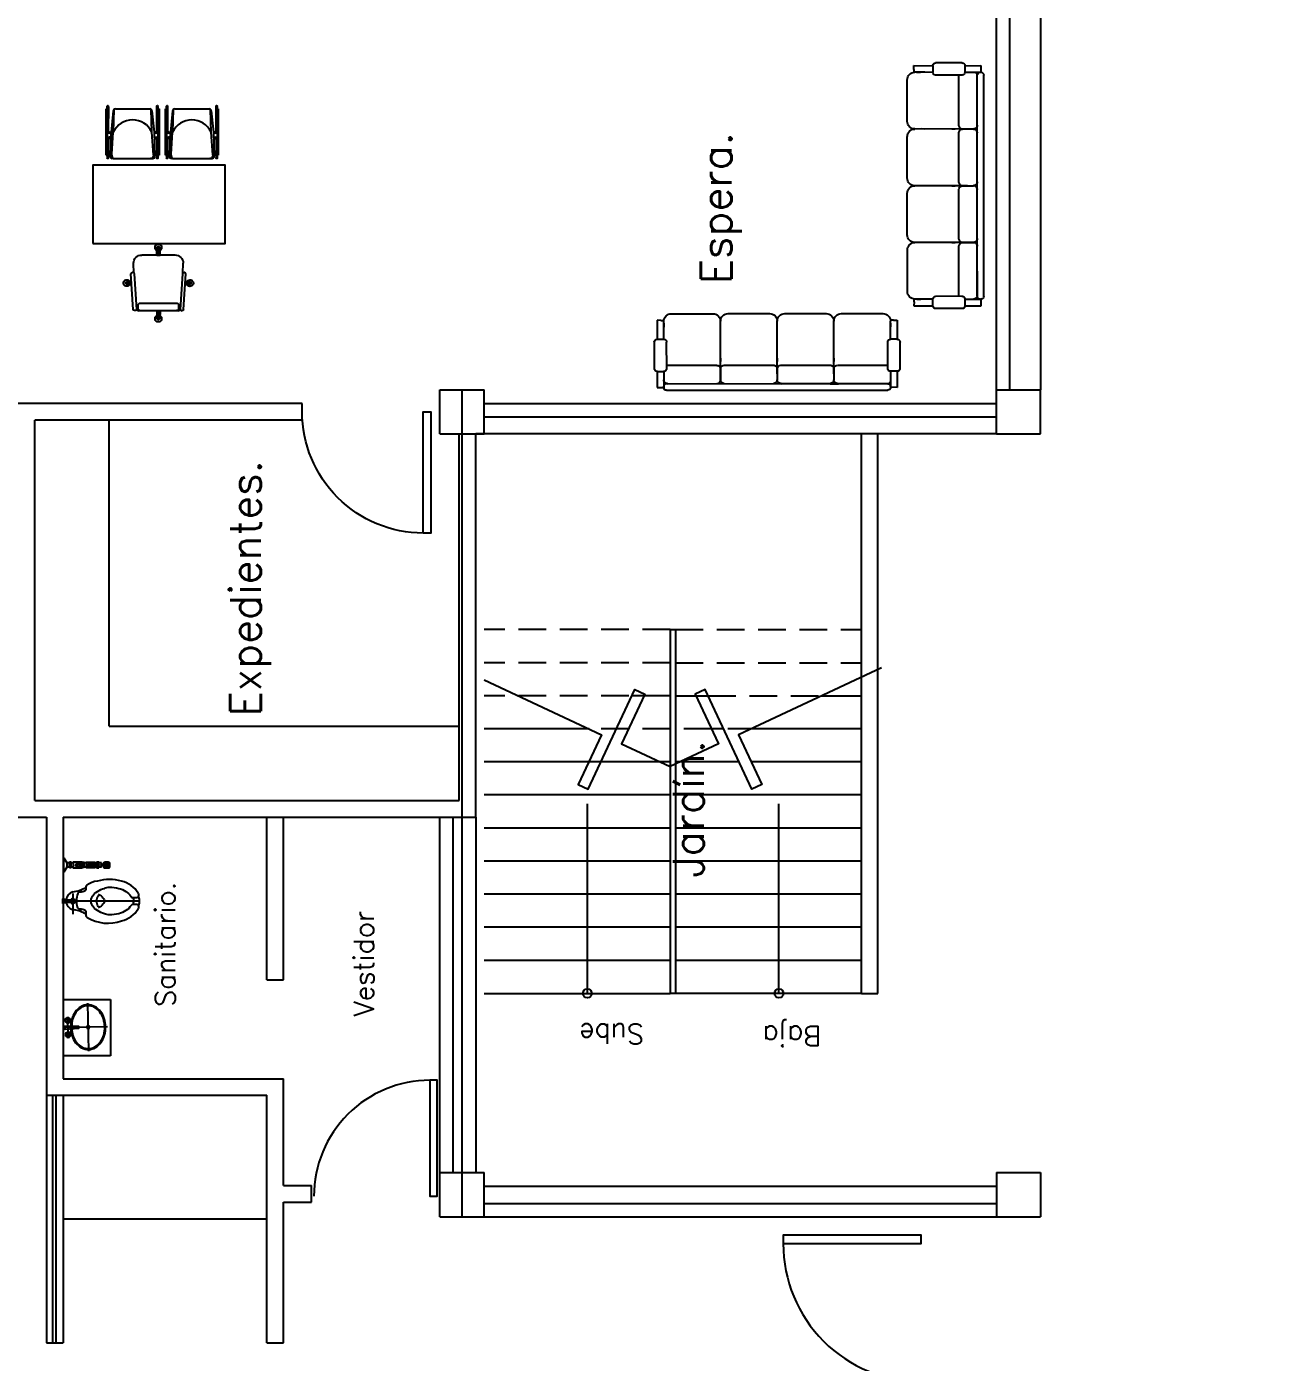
# Model space of a CAD drawing. Header units: millimetres. Extents: x -1615 to -538, y 177 to 397.
# Drawn here: x -787.87 to -776.51, y 274.61 to 286.72 of the extents above; entities that cross this region are included whole.
import ezdxf
from ezdxf.enums import TextEntityAlignment as Align

# ---------------------------------------------------------------- set-up
doc = ezdxf.new("R2010")
doc.units = ezdxf.units.MM
doc.linetypes.add('HIDDEN', pattern=[0.375, 0.25, -0.125])
for name, color, linetype in [('AUX', 8, 'Continuous'), ('CYAN', 4, 'Continuous'), ('ESCALERAS', 3, 'Continuous'), ('LOCALES', 2, 'Continuous'), ('MOB', 7, 'Continuous'), ('MUEBLES', 9, 'Continuous'), ('MURETE', 2, 'Continuous'), ('MUROS', 1, 'Continuous'), ('MUROS2', 9, 'Continuous'), ('PROY', 8, 'HIDDEN'), ('TEX', 2, 'Continuous'), ('VENTANAS', 4, 'Continuous')]:
    doc.layers.add(name, color=color, linetype=linetype)
doc.styles.add('ROMANS', font='ROMANS.shx')

# ---------------------------------------------------------------- blocks, each defined once
blk = doc.blocks.new('OVALIN')
for p, q in [((0, -0.482), (0, 0)), ((0.11, -0.04), (-0.11, -0.04)), ((0.27, -0.267), (-0.27, -0.267))]:
    blk.add_line(p, q)
blk.add_lwpolyline([(0.017, -0.071, -0.057947), (0.094, -0.084, -0.080358), (0.171, -0.123, -0.109726), (0.229, -0.189, -0.129522), (0.25, -0.266, -0.129491), (0.229, -0.343, -0.109705), (0.171, -0.409, -0.080358), (0.094, -0.448, -0.070455), (0, -0.462, -0.070437), (-0.094, -0.448, -0.080344), (-0.171, -0.409, -0.109805), (-0.23, -0.343, -0.12938), (-0.25, -0.266, -0.129412), (-0.23, -0.189, -0.109828), (-0.171, -0.123, -0.080344), (-0.094, -0.084, -0.058052), (-0.017, -0.071, -0.05693)], format="xyb")
at = {"elevation": 0.472}
blk.add_lwpolyline([(0.016, -0.081, -0.057902), (0.091, -0.094, -0.080358), (0.165, -0.131, -0.109781), (0.221, -0.194, -0.129604), (0.24, -0.266, -0.129578), (0.221, -0.338, -0.109763), (0.165, -0.401, -0.080358), (0.091, -0.438, -0.070455), (0, -0.452, -0.070437), (-0.091, -0.438, -0.080344), (-0.165, -0.401, -0.109849), (-0.221, -0.338, -0.129486), (-0.24, -0.266, -0.129512), (-0.221, -0.194, -0.109867), (-0.165, -0.131, -0.080344), (-0.091, -0.094, -0.058006), (-0.016, -0.081, -0.05693)], format="xyb", dxfattribs=at)
for points in [[(-0.105, -0.04, 0.119733), (-0.08, -0.065, 0.119733), (-0.055, -0.04, 0.119733), (-0.08, -0.014, 0.119733)], [(0.105, -0.04, -0.119733), (0.08, -0.065, -0.119733), (0.055, -0.04, -0.119733), (0.08, -0.014, -0.119733)]]:
    blk.add_lwpolyline(points, format="xyb", close=True)
blk.add_lwpolyline([(-0.02, -0.007), (-0.013, -0.157), (0.012, -0.157), (0.02, -0.007)], close=True)
for centre, radius in [((-0.08, -0.04), 0.03), ((-0.08, -0.04), 0.00268), ((0.08, -0.04), 0.03), ((0.08, -0.04), 0.00268), ((0, -0.266, 0.472), 0.0157)]:
    blk.add_circle(centre, radius)
blk = doc.blocks.new('8140127')
at = {"layer": 'MOB'}
for p, q in [((-0.238, 0.479), (-0.238, 0.487)), ((-0.228, 0.483), (-0.228, 0.487)), ((0.212, 0.479), (0.212, 0.487)), ((0.222, 0.479), (0.222, 0.487)), ((0.222, 0.273), (0.222, 0.487)), ((-0.248, 0.462), (-0.248, 0.042)), ((-0.248, 0.462), (-0.238, 0.462)), ((-0.248, 0.462), (-0.238, 0.462)), ((-0.248, 0.462), (-0.238, 0.462)), ((-0.248, 0.462), (-0.238, 0.462)), ((-0.248, 0.462), (-0.238, 0.462)), ((-0.248, 0.042), (-0.248, 0.462)), ((-0.238, 0.479), (-0.238, 0.48)), ((-0.238, 0.462), (-0.238, 0.48)), ((-0.238, 0.262), (-0.238, 0.48)), ((-0.238, 0.462), (-0.238, 0.432)), ((-0.228, 0.48), (-0.228, 0.483)), ((-0.228, 0.48), (-0.228, 0.477)), ((-0.228, 0.262), (-0.228, 0.48)), ((-0.228, 0.48), (-0.228, 0.262)), ((-0.184, 0.443), (-0.203, 0.252)), ((-0.184, 0.443), (-0.184, 0.443)), ((-0.178, 0.456), (-0.183, 0.252)), ((-0.164, 0.462), (0.148, 0.462)), ((0.167, 0.252), (0.161, 0.456)), ((0.168, 0.443), (0.187, 0.252)), ((0.212, 0.462), (0.212, 0.479)), ((0.212, 0.462), (0.212, 0.262)), ((0.212, 0.279), (0.212, 0.462)), ((0.222, 0.479), (0.222, 0.262)), ((0.222, 0.462), (0.232, 0.462)), ((0.232, 0.462), (0.232, 0.042)), ((-0.238, 0.262), (-0.238, 0.185)), ((-0.218, 0.252), (-0.203, 0.252)), ((-0.218, 0.252), (-0.203, 0.252)), ((-0.204, 0.242), (-0.203, 0.252)), ((-0.195, 0.052), (-0.183, 0.252)), ((-0.183, 0.252), (-0.183, 0.252)), ((0.181, 0.045), (0.167, 0.252)), ((0.187, 0.252), (0.195, 0.034)), ((0.202, 0.252), (0.187, 0.252)), ((0.187, 0.252), (0.202, 0.252)), ((0.212, 0.262), (0.212, 0.279)), ((0.222, 0.252), (0.222, 0.273)), ((0.222, 0.265), (0.222, 0.168)), ((0.222, 0.242), (0.222, 0.265)), ((0.222, 0.252), (0.222, 0.242)), ((-0.238, 0.185), (-0.238, 0.024)), ((-0.228, 0.205), (-0.228, 0.205)), ((-0.228, 0.185), (-0.228, 0.023)), ((-0.228, 0.023), (-0.228, 0.185)), ((-0.204, 0.242), (-0.218, 0.242)), ((-0.205, 0.205), (-0.218, 0.205)), ((-0.205, 0.195), (-0.218, 0.195)), ((-0.204, 0.242), (-0.211, 0.034)), ((0.202, 0.242), (0.187, 0.242)), ((0.188, 0.205), (0.202, 0.205)), ((0.189, 0.195), (0.202, 0.195)), ((0.212, 0.185), (0.212, 0.024)), ((0.222, 0.242), (0.222, 0.205)), ((0.222, 0.185), (0.222, 0.024)), ((-0.248, 0.042), (-0.238, 0.042)), ((-0.248, 0.042), (-0.238, 0.042)), ((-0.248, 0.042), (-0.238, 0.042)), ((-0.248, 0.042), (-0.238, 0.042)), ((-0.248, 0.042), (-0.238, 0.042)), ((-0.238, 0.042), (-0.238, 0.072)), ((-0.238, 0.042), (-0.238, 0.023)), ((-0.238, 0.024), (-0.238, 0.017)), ((-0.238, 0.024), (-0.238, 0.023)), ((-0.228, 0.024), (-0.228, 0.017)), ((-0.228, 0.024), (-0.228, 0.023)), ((-0.195, 0.042), (-0.195, 0.052)), ((-0.195, 0.042), (-0.195, 0.032)), ((-0.183, 0.012), (-0.192, 0.012)), ((-0.183, 0.012), (-0.166, 0.012)), ((-0.175, 0.012), (0.161, 0.012)), ((-0.166, 0.012), (-0.166, 0.013)), ((0.167, 0.012), (0.156, 0.012)), ((0.167, 0.012), (0.175, 0.012)), ((0.181, 0.045), (0.181, 0.032)), ((0.212, 0.024), (0.212, 0.017)), ((0.222, 0.042), (0.232, 0.042)), ((0.222, 0.024), (0.222, 0.017))]:
    blk.add_line(p, q, dxfattribs=at)
for centre in [(-0.233, 0.487), (0.217, 0.487), (-0.233, 0.017), (0.217, 0.017)]:
    blk.add_circle(centre, 0.005, dxfattribs=at)
for centre, radius, start, end in [((-0.164, 0.442), 0.02, 90, 177.2737), ((0.148, 0.442), 0.02, 2.7263, 90), ((-0.218, 0.262), 0.02, 180, 270), ((-0.218, 0.262), 0.01, 180, 270), ((-0.218, 0.262), 0.01, 180, 270), ((-0.008, 0.168), 0.194, 25.6954, 154.3046), ((0.202, 0.262), 0.01, 270, 0), ((0.202, 0.262), 0.02, 270, 360), ((-0.218, 0.185), 0.02, 90, 180), ((-0.218, 0.185), 0.01, 90, 180), ((0.202, 0.185), 0.02, 0, 90), ((0.202, 0.185), 0.01, 360, 90), ((-0.192, 0.032), 0.02, 175.2364, 270), ((-0.175, 0.032), 0.02, 180, 270), ((0.161, 0.032), 0.02, 270, 0), ((0.175, 0.032), 0.02, 270, 4.7636)]:
    blk.add_arc(centre, radius, start, end, dxfattribs=at)
blk = doc.blocks.new('SILLON4')
at = {"layer": 'MOB'}
for p, q in [((0.609, 1.016), (0.262, 0.867)), ((0.719, 0.998), (0.696, 0.988)), ((0.706, 0.964), (0.699, 0.98)), ((0.719, 0.998), (0.751, 1.012)), ((0.751, 1.012), (0.818, 0.854)), ((0.763, 0.83), (0.706, 0.964)), ((0.706, 0.964), (0.72, 0.932)), ((0.763, 0.83), (0.706, 0.964)), ((0.818, 0.854), (0.763, 0.83)), ((0.136, 0.814), (-0.211, 0.665)), ((0.414, 0.34), (0.226, 0.778)), ((0.436, 0.289), (0.226, 0.777)), ((0.844, 0.576), (0.75, 0.797)), ((0.947, 0.62), (0.852, 0.84)), ((-0.337, 0.611), (-0.684, 0.462)), ((-0.059, 0.137), (-0.247, 0.575)), ((0.825, 0.6), (0.415, 0.424)), ((0.933, 0.586), (0.878, 0.562)), ((0.878, 0.562), (0.909, 0.492)), ((0.909, 0.491), (0.936, 0.428)), ((0.933, 0.586), (0.991, 0.452)), ((-0.81, 0.408), (-1.156, 0.26)), ((-0.81, 0.408), (-1.156, 0.26)), ((0.922, 0.396), (-0.922, -0.396)), ((-0.684, 0.29), (-0.72, 0.372)), ((0.898, 0.451), (-0.061, 0.038)), ((0.352, 0.398), (-0.058, 0.222)), ((0.358, 0.471), (0.37, 0.443)), ((0.397, 0.38), (0.436, 0.29)), ((0.891, 0.446), (0.481, 0.271)), ((0.991, 0.452), (0.936, 0.428)), ((-0.531, -0.066), (-0.696, 0.317)), ((-0.115, 0.268), (-0.103, 0.24)), ((-1.219, 0.167), (-1.251, 0.154)), ((-1.251, 0.154), (-1.183, -0.004)), ((-1.219, 0.167), (-1.196, 0.177)), ((-1.185, 0.154), (-1.192, 0.169)), ((-1.157, 0.087), (-1.192, 0.169)), ((-1.128, 0.02), (-1.185, 0.154)), ((-1.185, 0.154), (-1.172, 0.121)), ((-0.121, 0.195), (-0.531, 0.019)), ((-0.076, 0.177), (-0.037, 0.087)), ((-1.183, -0.004), (-1.128, 0.02)), ((-1, -0.214), (-1.094, 0.006)), ((-0.041, 0.047), (-0.945, -0.341)), ((-0.588, 0.065), (-0.576, 0.037)), ((-1.102, -0.258), (-1.197, -0.038)), ((-0.594, -0.008), (-1.013, -0.188)), ((-0.549, -0.026), (-0.51, -0.116)), ((-0.464, -0.135), (-0.534, -0.165)), ((-1.068, -0.272), (-1.013, -0.248)), ((-1.068, -0.272), (-1.011, -0.406)), ((-1.013, -0.248), (-0.955, -0.383)), ((-1.012, -0.251), (-0.979, -0.328)), ((-1.011, -0.406), (-0.956, -0.382)), ((-0.956, -0.382), (-0.959, -0.375))]:
    blk.add_line(p, q, dxfattribs=at)
for centre, radius, start, end in [((0.636, 0.953), 0.0686, 23.2236, 113.2236), ((0.289, 0.804), 0.0686, 113.2236, 203.2236), ((0.829, 0.83), 0.0257, 23.2236, 113.2236), ((0.163, 0.751), 0.0686, 23.2236, 113.2236), ((0.163, 0.751), 0.0686, 23.2236, 113.2236), ((0.773, 0.807), 0.0257, 113.2236, 203.2236), ((-0.31, 0.548), 0.0686, 23.2236, 113.2236), ((-0.31, 0.548), 0.0686, 23.2236, 113.2236), ((-0.184, 0.602), 0.0686, 113.2236, 203.2236), ((0.923, 0.61), 0.0257, 293.2236, 23.2236), ((0.868, 0.586), 0.0257, 203.2236, 293.2236), ((0.877, 0.478), 0.0343, 293.2236, 23.2236), ((-0.783, 0.345), 0.0686, 23.2236, 113.2236), ((-0.783, 0.345), 0.0686, 23.2236, 113.2236), ((-0.656, 0.399), 0.0686, 113.2236, 203.2236), ((0.365, 0.366), 0.0343, 23.2236, 113.2236), ((0.429, 0.392), 0.0343, 113.2236, 203.2236), ((0.908, 0.427), 0.0257, 23.2236, 113.2236), ((0.912, 0.419), 0.0257, 293.2236, 23.2236), ((-1.129, 0.197), 0.0686, 113.2236, 203.2236), ((0.404, 0.276), 0.0343, 293.2236, 23.2236), ((0.467, 0.302), 0.0343, 203.2236, 293.2236), ((-0.107, 0.163), 0.0343, 23.2236, 113.2236), ((-0.044, 0.19), 0.0343, 113.2236, 203.2236), ((-1.118, -0.004), 0.0257, 23.2236, 113.2236), ((-0.517, -0.012), 0.0343, 113.2236, 203.2236), ((-0.069, 0.073), 0.0343, 293.2236, 23.2236), ((-0.006, 0.1), 0.0343, 203.2236, 293.2236), ((-1.173, -0.028), 0.0257, 113.2236, 203.2236), ((-0.58, -0.039), 0.0343, 23.2236, 113.2236), ((-0.541, -0.13), 0.0343, 293.2236, 23.2236), ((-0.478, -0.103), 0.0343, 203.2236, 293.2236), ((-1.023, -0.224), 0.0257, 293.2236, 23.2236), ((-1.078, -0.248), 0.0257, 203.2236, 293.2236), ((-0.955, -0.318), 0.0257, 203.2236, 293.2236), ((-0.935, -0.365), 0.0257, 113.2236, 203.2236), ((-0.932, -0.372), 0.0257, 203.2236, 293.2236)]:
    blk.add_arc(centre, radius, start, end, dxfattribs=at)
blk = doc.blocks.new('A$C63B07002')
at = {"layer": 'MOB', "xscale": -1, "rotation": 51.18713273036943}
blk.add_blockref('SILLON4', (1.259, 0.489), dxfattribs=at)
blk = doc.blocks.new('SILLA-1')
for p, q in [((-0.1, 0.244), (-0.189, 0.252)), ((-0.108, 0.254), (-0.108, 0.256)), ((0.23, 0.225), (-0.091, 0.269)), ((-0.024, 0.26), (-0.021, 0.302)), ((-0.021, 0.302), (0.009, 0.3)), ((-0.017, 0.259), (-0.014, 0.302)), ((-0.002, 0.256), (0.001, 0.301)), ((0.006, 0.255), (0.009, 0.3)), ((-0.269, 0.182), (-0.29, -0.118)), ((-0.093, 0.239), (0.228, 0.195)), ((0.167, 0.167), (0.144, -0.162)), ((0.217, 0.183), (0.188, 0.185)), ((0.213, -0.167), (0.236, 0.162)), ((0.215, -0.18), (0.24, 0.174)), ((0.239, 0.204), (0.239, 0.214)), ((-0.346, 0.052), (-0.348, 0.022)), ((-0.28, 0.024), (-0.348, 0.029)), ((-0.28, 0.017), (-0.348, 0.022)), ((-0.279, 0.04), (-0.347, 0.044)), ((-0.278, 0.047), (-0.346, 0.052)), ((0.228, 0.005), (0.296, 0)), ((0.229, 0.012), (0.297, 0.007)), ((0.297, 0.007), (0.295, -0.022)), ((0.227, -0.01), (0.295, -0.015)), ((0.227, -0.018), (0.295, -0.022)), ((-0.131, -0.202), (-0.22, -0.198)), ((-0.14, -0.211), (-0.14, -0.214)), ((0.199, -0.228), (-0.125, -0.228)), ((-0.123, -0.199), (0.201, -0.199)), ((-0.058, -0.228), (-0.06, -0.271)), ((-0.05, -0.228), (-0.053, -0.272)), ((-0.035, -0.228), (-0.038, -0.273)), ((-0.027, -0.228), (-0.031, -0.273)), ((0.192, -0.186), (0.163, -0.184)), ((0.21, -0.209), (0.21, -0.219)), ((-0.06, -0.271), (-0.031, -0.273))]:
    blk.add_line(p, q)
for points in [[(-0.376, 0.054), (-0.378, 0.024)], [(-0.278, 0.047), (-0.28, 0.017)], [(0.229, 0.012), (0.227, -0.018)]]:
    blk.add_lwpolyline(points)
for centre, radius, start, end in [((-0.194, 0.177), 0.075, 86.0766, 176.0766), ((-0.092, 0.253), 0.016, 86.0766, 176.0766), ((-0.092, 0.255), 0.016, 176.0766, 266.0766), ((-0.006, 0.301), 0.03, 296.0766, 236.0766), ((-0.006, 0.301), 0.0102, 356.0766, 176.0766), ((0.187, 0.165), 0.02, 86.0766, 176.0766), ((0.216, 0.163), 0.02, 356.0766, 86.0766), ((0.218, 0.174), 0.0215, 359.1541, 79.6333), ((0.229, 0.205), 0.01, 266.0766, 356.0766), ((0.229, 0.215), 0.01, 356.0766, 86.0766), ((-0.347, 0.037), 0.03, 26.0766, 326.0766), ((-0.347, 0.037), 0.0102, 86.0766, 266.0766), ((0.296, -0.007), 0.03, 206.0766, 146.0766), ((0.296, -0.007), 0.0102, 266.0766, 86.0766), ((-0.215, -0.123), 0.075, 176.0766, 266.0766), ((-0.124, -0.215), 0.016, 86.0766, 176.0766), ((-0.124, -0.212), 0.016, 176.0766, 266.0766), ((0.164, -0.164), 0.02, 176.0766, 266.0766), ((0.193, -0.166), 0.02, 266.0766, 356.0766), ((0.194, -0.177), 0.0215, 272.5199, 352.9991), ((0.2, -0.218), 0.01, 266.0766, 356.0766), ((0.2, -0.209), 0.01, 356.0766, 86.0766), ((-0.045, -0.272), 0.03, 116.0766, 56.0766), ((-0.045, -0.272), 0.0102, 176.0766, 356.0766)]:
    blk.add_arc(centre, radius, start, end)

msp = doc.modelspace()

# ---------------------------------------------------------------- hatches: boundary and pattern name
at = {"layer": 'MOB'}
h = msp.add_hatch(dxfattribs=at)
h.set_pattern_fill('AR-SAND', color=3, scale=0.03, style=0)
h.set_pattern_definition([(37.5, (-1402.8785, 253.7085), (-0.048001, 1.4682397), [0, -1.15824, 0, -1.2954, 0, -1.23825]), (7.5, (-1402.8785, 253.7085), (1.34857, 2.1504753), [0, -0.62484, 0, -1.04394, 0, -0.40005]), (327.5, (-1403.8158, 253.7085), (2.372977, 0.0043116), [0, -0.381, 0, -1.3716, 0, -1.7907]), (317.5, (-1403.8158, 253.7085), (2.2906694, 0.668788), [0, -0.1905, 0, -0.89916, 0, -1.0287])])
h.paths.add_polyline_path([(-758.837, 347.215), (-812.758, 335.518), (-812.758, 334.673), (-803.9, 334.673), (-803.9, 329.947), (-799.313, 325.307), (-782.89, 325.307), (-782.89, 328.837), (-770.72, 328.837), (-770.72, 325.456), (-758.098, 325.456), (-758.098, 303.87), (-760.597, 303.87), (-760.597, 297.006), (-760.508, 297.006), (-760.508, 296.905), (-758.397, 296.905), (-758.397, 296.975), (-757.997, 296.975), (-757.997, 296.575), (-758.097, 296.575), (-758.097, 283.471), (-757.975, 283.471), (-757.975, 283.071), (-758.375, 283.071), (-758.375, 283.155), (-760.375, 283.155), (-760.375, 283.044), (-760.597, 283.044), (-760.597, 279.854), (-760.455, 279.854), (-760.455, 279.705), (-746.972, 279.705), (-746.972, 272.855), (-749.274, 272.855), (-749.274, 265.205), (-745.307, 265.205), (-745.307, 253.28), (-736.306, 250.855), (-741.501, 261.951)])
h.paths.add_polyline_path([(-804.753, 325.526), (-813.904, 325.526), (-813.904, 323.04), (-804.753, 323.04, 1)])
h.paths.add_polyline_path([(-793.647, 300.355), (-811.904, 300.355, 0.414214), (-813.754, 298.505), (-813.754, 296.366, 0.414214), (-811.904, 294.516), (-809.75, 294.516), (-812.618, 297.384), (-810.638, 299.364), (-808.978, 297.704), (-806.998, 299.684), (-805.338, 298.024), (-803.678, 299.684), (-798.51, 294.516), (-796.147, 294.516), (-796.147, 296.613), (-796.208, 296.613), (-796.208, 297.013), (-795.808, 297.013), (-795.808, 296.905), (-793.688, 296.905), (-793.688, 297.074), (-793.647, 297.074)])
h.paths.add_polyline_path([(-803.388, 289.162), (-812.035, 289.162, 1), (-812.035, 285.962), (-803.388, 285.962, 1)])
h.paths.add_polyline_path([(-799.655, 280.258, 0.414214), (-800.005, 280.608), (-808.772, 280.608), (-808.772, 279.83), (-808.372, 279.83), (-808.372, 279.73), (-805.772, 279.73), (-805.772, 279.83), (-805.372, 279.83), (-805.372, 279.73), (-802.772, 279.73), (-802.772, 279.83), (-802.372, 279.83), (-802.372, 279.73), (-799.772, 279.73), (-799.772, 279.83), (-799.655, 279.83)], flags=17)
h.paths.add_polyline_path([(-808.722, 254.706), (-812.247, 254.706), (-812.247, 274.904), (-810.647, 274.904), (-810.647, 280.608), (-810.904, 280.608, 0.414214), (-813.754, 277.758), (-813.754, 253.219, 0.315329), (-806.85, 243.36), (-785.107, 237.258, 0.496821), (-778.947, 241.928), (-778.947, 245.98), (-808.722, 245.98)])
h.paths.add_polyline_path([(-753.647, 257.705), (-763.747, 257.705), (-763.747, 261.081), (-765.147, 261.081), (-765.147, 257.78, -1), (-770.297, 257.78), (-770.297, 261.081), (-772.147, 261.08), (-772.147, 257.774, 0.413999), (-767.725, 253.355), (-753.647, 253.355)], flags=17)
h.paths.add_polyline_path([(-754.727, 229.822, 0.978274), (-755.051, 228.667), (-737.051, 223.615), (-736.65, 225.175)])
h = msp.add_hatch(dxfattribs=at)
h.set_pattern_fill('GRASS', color=3, scale=0.05, style=0)
h.set_pattern_definition([(90, (-1505.3727, 255.352), (-0.898025, 0.898025), [0.238125, -1.557925]), (45, (-1505.3727, 255.352), (-0.8980256, 0.8980256), [0.238125, -1.031875]), (135, (-1505.3727, 255.352), (-0.8980256, -0.8980256), [0.238125, -1.031875])])
h.paths.add_polyline_path([(-758.837, 347.215), (-812.758, 335.518), (-812.758, 334.673), (-803.9, 334.673), (-803.9, 329.947), (-799.313, 325.307), (-782.89, 325.307), (-782.89, 328.837), (-770.72, 328.837), (-770.72, 325.456), (-758.098, 325.456), (-758.098, 303.87), (-760.597, 303.87), (-760.597, 297.006), (-760.508, 297.006), (-760.508, 296.905), (-758.397, 296.905), (-758.397, 296.975), (-757.997, 296.975), (-757.997, 296.575), (-758.097, 296.575), (-758.097, 283.471), (-757.975, 283.471), (-757.975, 283.071), (-758.375, 283.071), (-758.375, 283.155), (-760.375, 283.155), (-760.375, 283.044), (-760.597, 283.044), (-760.597, 279.854), (-760.455, 279.854), (-760.455, 279.705), (-746.972, 279.705), (-746.972, 272.855), (-749.274, 272.855), (-749.274, 265.205), (-745.307, 265.205), (-745.307, 253.28), (-736.306, 250.855), (-741.501, 261.951)])
h.paths.add_polyline_path([(-804.753, 325.526), (-813.904, 325.526), (-813.904, 323.04), (-804.753, 323.04, 1)])
h.paths.add_polyline_path([(-793.647, 300.355), (-811.904, 300.355, 0.414214), (-813.754, 298.505), (-813.754, 296.366, 0.414214), (-811.904, 294.516), (-809.75, 294.516), (-812.618, 297.384), (-810.638, 299.364), (-808.978, 297.704), (-806.998, 299.684), (-805.338, 298.024), (-803.678, 299.684), (-798.51, 294.516), (-796.147, 294.516), (-796.147, 296.613), (-796.208, 296.613), (-796.208, 297.013), (-795.808, 297.013), (-795.808, 296.905), (-793.688, 296.905), (-793.688, 297.074), (-793.647, 297.074)])
h.paths.add_polyline_path([(-803.388, 289.162), (-812.035, 289.162, 1), (-812.035, 285.962), (-803.388, 285.962, 1)])
h.paths.add_polyline_path([(-799.655, 280.258, 0.414214), (-800.005, 280.608), (-808.772, 280.608), (-808.772, 279.83), (-808.372, 279.83), (-808.372, 279.73), (-805.772, 279.73), (-805.772, 279.83), (-805.372, 279.83), (-805.372, 279.73), (-802.772, 279.73), (-802.772, 279.83), (-802.372, 279.83), (-802.372, 279.73), (-799.772, 279.73), (-799.772, 279.83), (-799.655, 279.83)], flags=17)
h.paths.add_polyline_path([(-808.722, 254.706), (-812.247, 254.706), (-812.247, 274.904), (-810.647, 274.904), (-810.647, 280.608), (-810.904, 280.608, 0.414214), (-813.754, 277.758), (-813.754, 253.219, 0.315329), (-806.85, 243.36), (-785.107, 237.258, 0.496821), (-778.947, 241.928), (-778.947, 245.98), (-808.722, 245.98)])
h.paths.add_polyline_path([(-753.647, 257.705), (-763.747, 257.705), (-763.747, 261.081), (-765.147, 261.081), (-765.147, 257.78, -1), (-770.297, 257.78), (-770.297, 261.081), (-772.147, 261.08), (-772.147, 257.774, 0.413999), (-767.725, 253.355), (-753.647, 253.355)], flags=17)
h.paths.add_polyline_path([(-754.727, 229.822, 0.978274), (-755.051, 228.667), (-737.051, 223.615), (-736.65, 225.175)])

# ---------------------------------------------------------------- linework, layer by layer
at = {"layer": 'AUX'}
for p, q in [((-782.27, 280.655), (-782.38, 280.655)), ((-781.798, 280.655), (-781.688, 280.655)), ((-780.657, 280.655), (-780.297, 280.655)), ((-782.768, 280.355), (-783.722, 280.355)), ((-781.548, 280.355), (-781.658, 280.355)), ((-780.297, 280.355), (-781.3, 280.355)), ((-782.034, 280.055), (-783.722, 280.055)), ((-781.408, 280.055), (-781.984, 280.055)), ((-780.297, 280.055), (-781.298, 280.055)), ((-780.297, 279.755), (-781.984, 279.755)), ((-782.784, 277.955), (-782.784, 279.674)), ((-781.046, 277.955), (-781.046, 279.674)), ((-780.297, 279.455), (-781.984, 279.455)), ((-780.297, 279.155), (-781.984, 279.155)), ((-780.297, 278.855), (-781.984, 278.855)), ((-780.297, 278.555), (-781.984, 278.555)), ((-780.297, 278.255), (-781.984, 278.255)), ((-780.297, 277.955), (-781.984, 277.955))]:
    msp.add_line(p, q, dxfattribs=at)
at = {"layer": 'AUX', "linetype": 'Continuous'}
for p, q in [((-782.034, 279.755), (-783.722, 279.755)), ((-782.034, 279.455), (-783.722, 279.455)), ((-782.034, 279.155), (-783.722, 279.155)), ((-782.034, 278.855), (-783.722, 278.855)), ((-782.034, 278.555), (-783.722, 278.555)), ((-782.034, 278.255), (-783.722, 278.255)), ((-783.722, 277.955), (-782.034, 277.955))]:
    msp.add_line(p, q, dxfattribs=at)
at = {"layer": 'AUX'}
for points in [[(-783.722, 280.8), (-782.655, 280.302), (-782.867, 279.849), (-782.776, 279.807), (-782.353, 280.713), (-782.263, 280.671), (-782.474, 280.218), (-782.034, 280.013)], [(-780.116, 280.907), (-781.413, 280.302), (-781.202, 279.849), (-781.292, 279.807), (-781.715, 280.713), (-781.806, 280.671), (-781.594, 280.218), (-782.034, 280.013)]]:
    msp.add_lwpolyline(points, dxfattribs=at)
at = {"layer": 'CYAN'}
for p, q in [((-780.297, 277.955), (-780.297, 283.03)), ((-780.147, 277.955), (-780.147, 283.03)), ((-780.297, 277.955), (-780.147, 277.955))]:
    msp.add_line(p, q, dxfattribs=at)
at = {"layer": 'ESCALERAS'}
msp.add_line((-783.922, 283.43), (-783.922, 275.93), dxfattribs=at)
at = {"layer": 'MOB'}
msp.add_lwpolyline([(-787.271, 284.757), (-786.071, 284.757), (-786.071, 285.468), (-787.271, 285.468)], close=True, dxfattribs=at)
at = {"layer": 'MUEBLES'}
for q in [(-787.122, 283.155), (-783.947, 280.38)]:
    msp.add_line((-787.122, 280.38), q, dxfattribs=at)
for points in [[(-784.273, 282.131), (-784.273, 283.23), (-784.205, 283.23), (-784.205, 282.131), (-784.273, 282.131, -0.414214), (-785.372, 283.23, -0.414214)], [(-784.213, 277.168), (-784.213, 276.116), (-784.147, 276.116), (-784.147, 277.168), (-784.213, 277.168, 0.414214), (-785.265, 276.116, 0.414214)], [(-781.007, 275.686), (-779.754, 275.686), (-779.754, 275.764), (-781.007, 275.764), (-781.007, 275.686, 0.414214), (-779.754, 274.433, 0.414214)]]:
    msp.add_lwpolyline(points, format="xyb", dxfattribs=at)
at = {"layer": 'MURETE'}
for p, q in [((-782.034, 281.255), (-782.034, 277.955)), ((-782.034, 281.255), (-781.984, 281.255)), ((-781.984, 281.255), (-781.984, 277.955)), ((-781.984, 277.955), (-782.034, 277.955))]:
    msp.add_line(p, q, dxfattribs=at)
at = {"layer": 'MUROS'}
for p, q in [((-784.122, 283.03), (-784.122, 283.43)), ((-784.122, 283.43), (-783.722, 283.43)), ((-783.722, 283.03), (-783.722, 283.43)), ((-779.072, 283.43), (-778.672, 283.43)), ((-779.072, 283.03), (-779.072, 283.43)), ((-778.672, 283.03), (-778.672, 283.43)), ((-785.372, 283.305), (-788.172, 283.305)), ((-785.372, 283.155), (-785.372, 283.305)), ((-787.797, 279.705), (-787.797, 283.155)), ((-785.372, 283.155), (-787.797, 283.155)), ((-784.122, 283.03), (-783.722, 283.03)), ((-783.947, 279.705), (-783.947, 283.03)), ((-783.797, 279.555), (-783.797, 283.03)), ((-779.072, 283.03), (-778.672, 283.03)), ((-787.797, 279.705), (-783.947, 279.705)), ((-790.842, 279.555), (-787.692, 279.555)), ((-787.692, 279.555), (-787.692, 274.786)), ((-787.542, 279.555), (-783.797, 279.555)), ((-787.542, 279.555), (-787.542, 277.181)), ((-785.692, 278.078), (-785.692, 279.555)), ((-785.542, 278.078), (-785.542, 279.555)), ((-785.692, 278.078), (-785.542, 278.078)), ((-787.542, 277.181), (-785.542, 277.181)), ((-785.542, 276.212), (-785.542, 277.181)), ((-787.692, 277.031), (-785.692, 277.031)), ((-787.542, 277.031), (-787.542, 274.786)), ((-785.692, 274.786), (-785.692, 277.031)), ((-784.122, 275.93), (-784.122, 276.33)), ((-784.122, 276.33), (-783.722, 276.33)), ((-783.722, 275.93), (-783.722, 276.33)), ((-779.072, 276.33), (-778.672, 276.33)), ((-779.072, 276.33), (-779.072, 275.93)), ((-778.672, 276.33), (-778.672, 275.93)), ((-785.542, 276.212), (-785.286, 276.212)), ((-785.286, 276.062), (-785.286, 276.212)), ((-785.542, 276.062), (-785.286, 276.062)), ((-785.542, 274.786), (-785.542, 276.062)), ((-784.122, 275.93), (-783.722, 275.93)), ((-779.072, 275.93), (-778.672, 275.93)), ((-787.692, 274.786), (-787.542, 274.786)), ((-785.692, 274.786), (-785.542, 274.786))]:
    msp.add_line(p, q, dxfattribs=at)
at = {"layer": 'MUROS2'}
for p, q in [((-787.484, 279.14), (-787.509, 279.14)), ((-787.484, 279.094), (-787.484, 279.145)), ((-787.467, 279.145), (-787.484, 279.145)), ((-787.484, 279.132), (-787.467, 279.132)), ((-787.484, 279.107), (-787.467, 279.107)), ((-787.467, 279.094), (-787.467, 279.145)), ((-787.45, 279.14), (-787.467, 279.14)), ((-787.351, 279.143), (-787.368, 279.143)), ((-787.368, 279.132), (-787.351, 279.132)), ((-787.368, 279.107), (-787.351, 279.107)), ((-787.351, 279.096), (-787.351, 279.143)), ((-787.33, 279.14), (-787.351, 279.14)), ((-787.309, 279.13), (-787.29, 279.141)), ((-787.309, 279.13), (-787.309, 279.109)), ((-787.309, 279.109), (-787.29, 279.098)), ((-787.272, 279.13), (-787.29, 279.141)), ((-787.272, 279.109), (-787.29, 279.098)), ((-787.272, 279.13), (-787.272, 279.109)), ((-787.236, 279.14), (-787.253, 279.14)), ((-787.236, 279.132), (-787.218, 279.132)), ((-787.236, 279.107), (-787.218, 279.107)), ((-787.194, 279.14), (-787.218, 279.14)), ((-787.175, 279.125), (-787.201, 279.125)), ((-787.201, 279.125), (-787.201, 279.114)), ((-787.175, 279.114), (-787.201, 279.114)), ((-787.194, 279.125), (-787.194, 279.14)), ((-787.194, 279.099), (-787.194, 279.114)), ((-787.165, 279.094), (-787.165, 279.145)), ((-787.156, 279.094), (-787.156, 279.145)), ((-787.146, 279.094), (-787.146, 279.145)), ((-787.136, 279.094), (-787.136, 279.145)), ((-787.126, 279.094), (-787.126, 279.145)), ((-787.484, 279.099), (-787.509, 279.099)), ((-787.467, 279.094), (-787.484, 279.094)), ((-787.45, 279.099), (-787.467, 279.099)), ((-787.351, 279.096), (-787.368, 279.096)), ((-787.33, 279.099), (-787.351, 279.099)), ((-787.236, 279.099), (-787.253, 279.099)), ((-787.194, 279.099), (-787.218, 279.099)), ((-787.453, 278.861), (-787.453, 278.675)), ((-786.851, 278.792), (-787.545, 278.792)), ((-787.543, 277.899), (-787.111, 277.899)), ((-787.111, 277.899), (-787.111, 277.39)), ((-787.111, 277.39), (-787.542, 277.39)), ((-785.692, 275.908), (-787.542, 275.908))]:
    msp.add_line(p, q, dxfattribs=at)
for points in [[(-787.509, 279.14), (-787.509, 279.099), (-787.535, 279.055), (-787.535, 279.184)], [(-787.45, 279.145), (-787.45, 279.094), (-787.368, 279.094), (-787.368, 279.145)], [(-787.253, 279.145), (-787.253, 279.094), (-787.33, 279.094), (-787.33, 279.145)], [(-787.218, 279.094), (-787.218, 279.145), (-787.236, 279.145), (-787.236, 279.094)], [(-787.545, 278.772), (-787.545, 278.813), (-787.527, 278.809), (-787.527, 278.776)], [(-787.527, 278.777), (-787.527, 278.808), (-787.522, 278.808), (-787.522, 278.777)]]:
    msp.add_lwpolyline(points, close=True, dxfattribs=at)
for points in [[(-787.162, 279.145, 0.414214), (-787.175, 279.132), (-787.175, 279.107, 0.414214), (-787.162, 279.094), (-787.13, 279.094, 0.414214), (-787.117, 279.107), (-787.117, 279.132, 0.414214), (-787.13, 279.145)], [(-787.334, 278.921), (-787.334, 278.896, -0.254955), (-787.376, 278.875), (-787.398, 278.875, 0.181863), (-787.419, 278.812), (-787.419, 278.768, 0.233721), (-787.398, 278.721), (-787.376, 278.721, -0.254955), (-787.334, 278.7), (-787.334, 278.662, 0.255365), (-787.324, 278.645, 0.225319), (-787.011, 278.613, 0.081507), (-786.924, 278.653, 0.106956), (-786.861, 278.721, 0.024221), (-786.855, 278.733, 0.551249), (-786.873, 278.762), (-786.907, 278.762, 0.25566), (-786.925, 278.753, -0.111287), (-786.972, 278.706, -0.076383), (-787.036, 278.678, -0.063316), (-787.121, 278.668, -0.116242), (-787.166, 278.678, -0.076383), (-787.23, 278.706, -0.107132), (-787.276, 278.751, -0.147565), (-787.289, 278.793, -0.147565), (-787.276, 278.836, -0.107132), (-787.23, 278.88, -0.076383), (-787.166, 278.908, -0.116242), (-787.121, 278.919, -0.063316), (-787.036, 278.908, -0.076383), (-786.972, 278.88, -0.107132), (-786.926, 278.836, -0.007233), (-786.925, 278.834, 0.258993), (-786.907, 278.824), (-786.873, 278.824, 0.551249), (-786.855, 278.854, 0.024221), (-786.861, 278.866, 0.106956), (-786.924, 278.933, 0.081507), (-787.011, 278.974, 0.069614), (-787.121, 278.989, 0.069614), (-787.23, 278.974, 0.125304), (-787.326, 278.937, 0.222257)], [(-787.522, 278.805), (-787.453, 278.805, -1), (-787.453, 278.78), (-787.522, 278.78)]]:
    msp.add_lwpolyline(points, format="xyb", close=True, dxfattribs=at)
for points in [[(-787.211, 278.73, -0.029468), (-787.223, 278.745, -0.147565), (-787.237, 278.793, -0.147565), (-787.223, 278.841, -0.029468), (-787.211, 278.857, -0.076383)], [(-787.216, 278.851, -0.014204), (-787.206, 278.846, -0.107132), (-787.173, 278.813, -0.147565), (-787.167, 278.793, -0.147565)], [(-787.167, 278.793, -0.147565), (-787.173, 278.773, -0.107132), (-787.206, 278.741, -0.014204), (-787.216, 278.735, -0.063316)], [(-786.908, 278.824, -0.089657), (-786.903, 278.793, -0.147565)], [(-786.903, 278.793, -0.089637), (-786.908, 278.763, -0.107132)], [(-786.856, 278.829, -0.069686), (-786.851, 278.793, -0.075487), (-786.857, 278.755, -0.106956)]]:
    msp.add_lwpolyline(points, format="xyb", dxfattribs=at)
for centre, radius in [((-787.399, 279.12), 0.0259), ((-787.391, 279.12), 0.0186), ((-787.382, 279.12), 0.00873), ((-787.29, 279.12), 0.0259), ((-787.29, 279.12), 0.00862)]:
    msp.add_circle(centre, radius, dxfattribs=at)
for centre, radius, start, end in [((-787.432, 278.796), 0.0826, 104.5524, 173.8387), ((-787.503, 279.214), 0.342, 278.4622, 299.8169), ((-787.385, 278.875), 0.00875, 0.1307, 179.8695), ((-787.432, 278.796), 0.0826, 191.3972, 265.2586), ((-787.453, 278.792), 0.0206, 217.5996, 142.4007), ((-787.453, 278.792), 0.0166, 229.4233, 130.5769), ((-787.503, 278.378), 0.342, 60.1833, 79.1683), ((-787.385, 278.721), 0.00875, 180.1307, 359.8695)]:
    msp.add_arc(centre, radius, start, end, dxfattribs=at)
at = {"layer": 'PROY'}
for p, q in [((-782.034, 281.255), (-783.722, 281.255)), ((-781.984, 281.255), (-780.297, 281.255)), ((-782.034, 280.955), (-783.722, 280.955)), ((-781.984, 280.955), (-780.297, 280.955)), ((-782.034, 280.655), (-783.722, 280.655)), ((-781.984, 280.655), (-781.798, 280.655)), ((-781.688, 280.655), (-780.657, 280.655)), ((-782.034, 280.355), (-782.768, 280.355)), ((-781.658, 280.355), (-781.984, 280.355)), ((-781.26, 280.355), (-781.586, 280.355))]:
    msp.add_line(p, q, dxfattribs=at)
at = {"layer": 'VENTANAS'}
for p, q in [((-779.072, 283.43), (-779.072, 287.93)), ((-778.952, 283.43), (-778.952, 287.93)), ((-778.672, 287.93), (-778.672, 283.43)), ((-783.722, 283.305), (-779.072, 283.305)), ((-783.722, 283.185), (-779.072, 283.185)), ((-779.072, 283.03), (-783.797, 283.03)), ((-784.122, 276.33), (-784.122, 279.555)), ((-784.002, 276.33), (-784.002, 279.555)), ((-783.797, 279.555), (-783.797, 276.33)), ((-787.637, 277.031), (-787.637, 274.786)), ((-787.607, 277.031), (-787.607, 274.786)), ((-779.072, 276.205), (-783.722, 276.205)), ((-783.722, 276.05), (-779.072, 276.05)), ((-783.722, 275.93), (-779.072, 275.93))]:
    msp.add_line(p, q, dxfattribs=at)
at = {"layer": 'VENTANAS', "color": 4}
for centre in [(-782.784, 277.955), (-781.046, 277.955)]:
    msp.add_circle(centre, 0.0409, dxfattribs=at)

# ---------------------------------------------------------------- block references
at = {"layer": 'AUX', "rotation": 359.9950976112066}
for p in [(-786.903, 285.516), (-786.365, 285.516)]:
    msp.add_blockref('8140127', p, dxfattribs=at)
at = {"layer": 'MOB', "linetype": 'Continuous', "xscale": -1, "rotation": 86.0717026909526}
msp.add_blockref('SILLA-1', (-786.664, 284.372), dxfattribs=at)
at = {"layer": 'MUROS2', "xscale": -0.8115471028416653, "yscale": 0.8115471028416774, "zscale": 0.8115471028416238, "rotation": 91.1025725802144}
msp.add_blockref('OVALIN', (-787.53, 277.645), dxfattribs=at)
at = {"layer": 'VENTANAS'}
for p, rotation in [((-779.345, 283.94), 62.04264546783885), ((-782.403, 283.585), 332.0426454678356)]:
    msp.add_blockref('A$C63B07002', p, dxfattribs=dict(at, rotation=rotation))

# ---------------------------------------------------------------- texts
at = {"layer": 'LOCALES', "style": 'ROMANS'}
for s, height, p in [('Espera.', 0.2797, (-781.475, 285.078)), ('Expedientes.', 0.27969, (-785.747, 281.63)), ('Jardín.', 0.2797, (-781.728, 279.63))]:
    msp.add_text(s, height=height, rotation=90, dxfattribs=at).set_placement(p, align=Align.CENTER)
at = {"layer": 'TEX', "style": 'ROMANS'}
for s, p in [('Sanitario.', (-786.526, 278.401)), ('Vestidor', (-784.723, 278.225))]:
    msp.add_text(s, height=0.18, rotation=90, dxfattribs=at).set_placement(p, align=Align.CENTER)
for s, p in [(' Sube', (-782.147, 277.679)), ('Baja', (-780.66, 277.659))]:
    msp.add_text(s, height=0.18, rotation=180, dxfattribs=at).set_placement(p)

doc.saveas('drawing.dxf')
